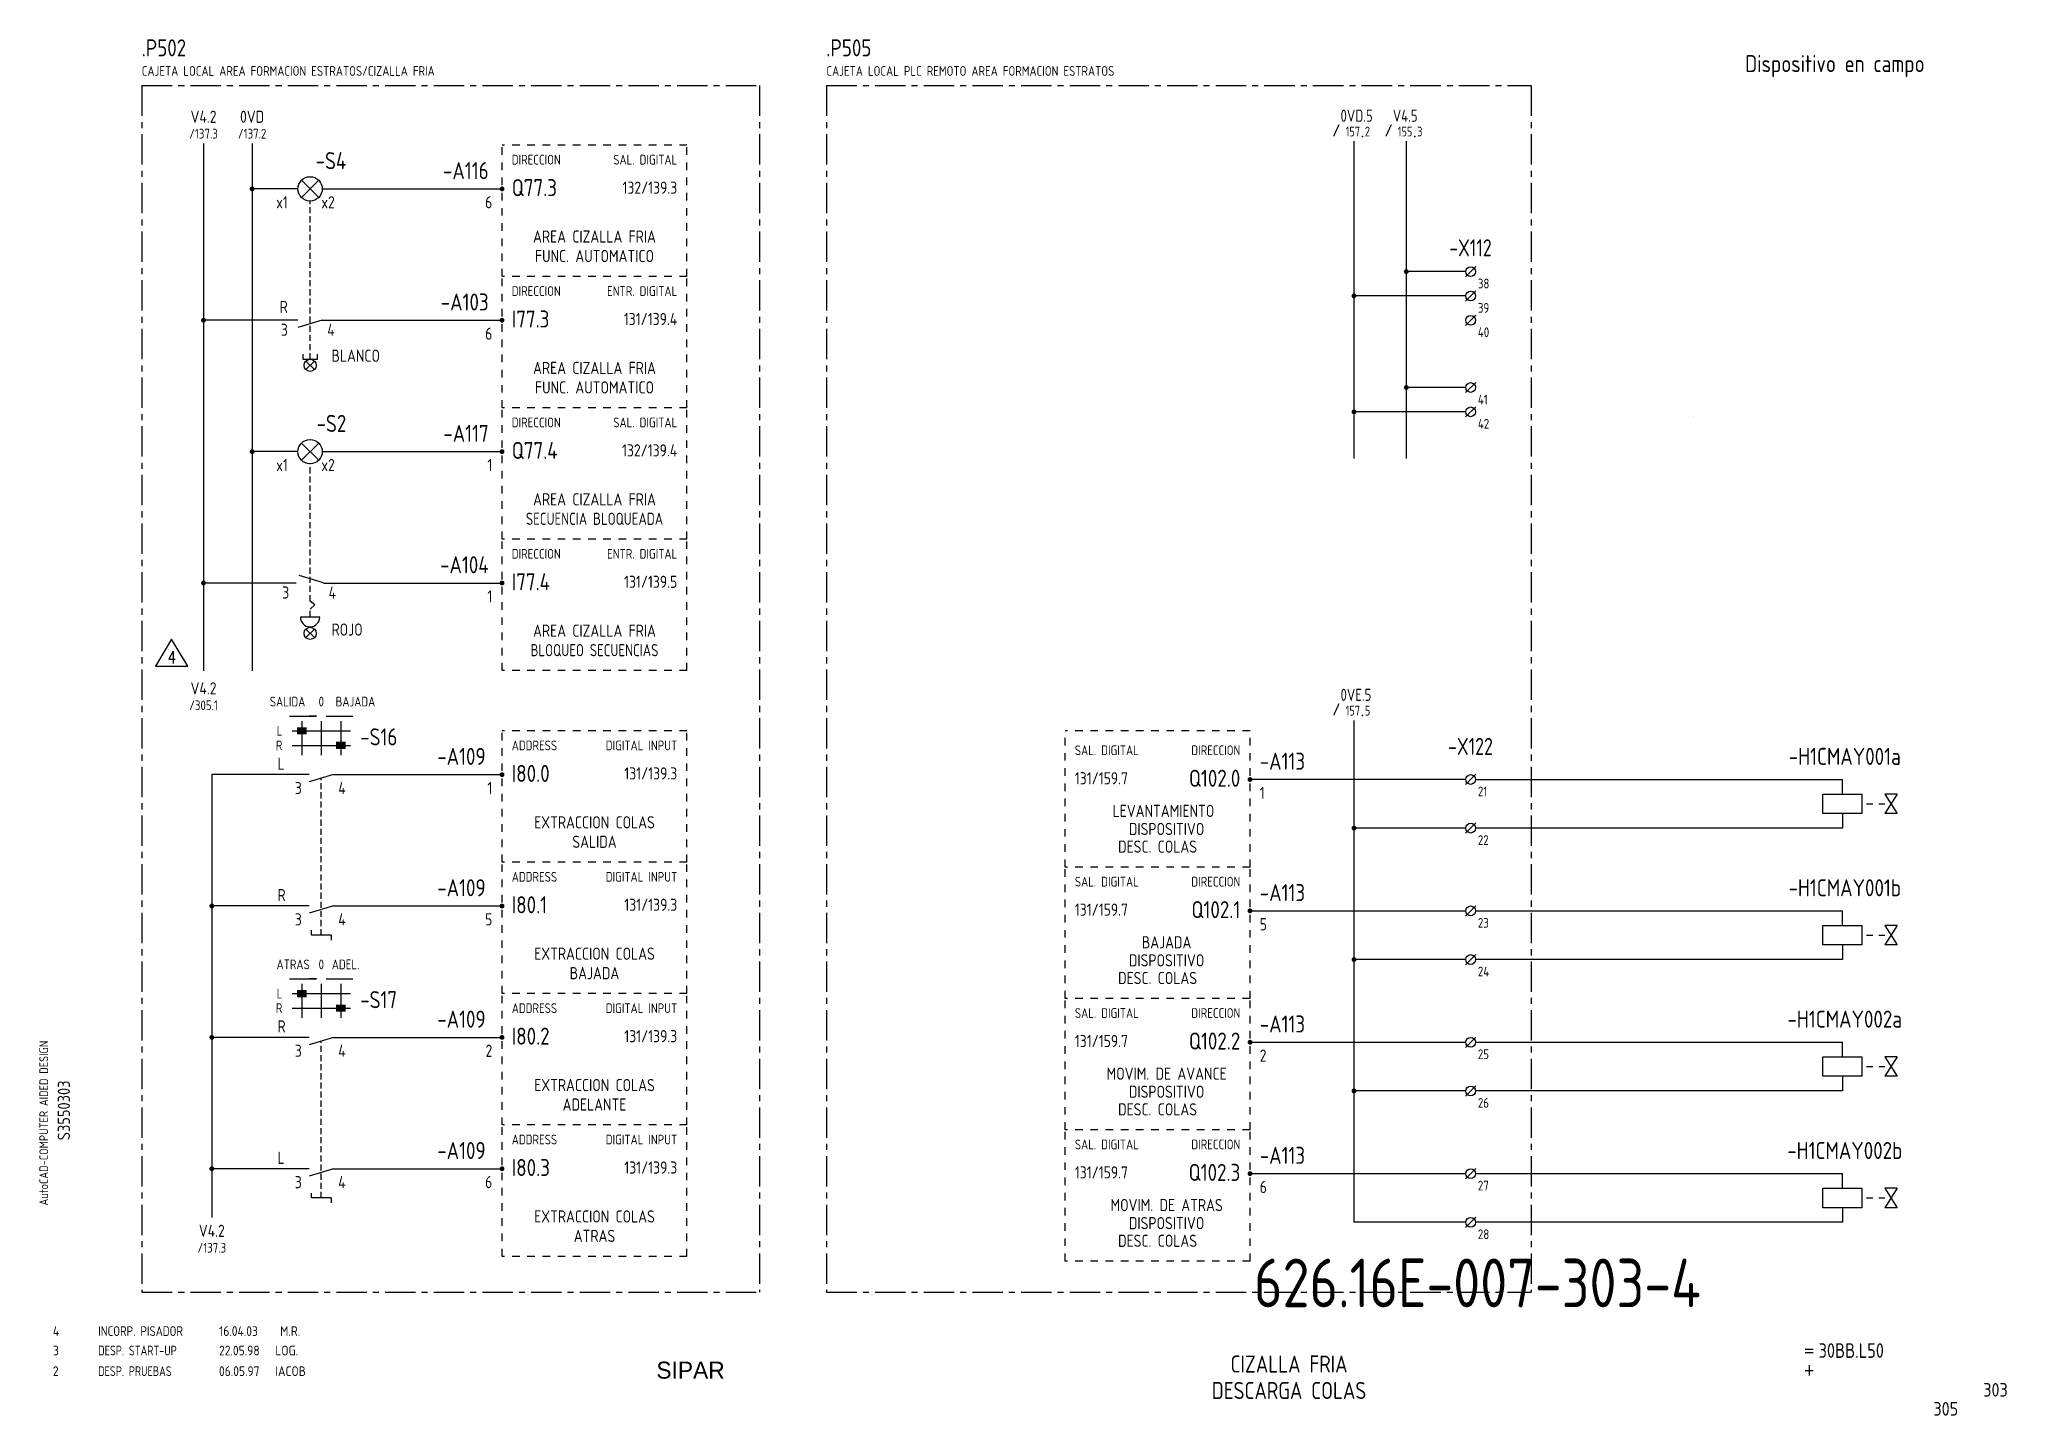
# Model space of a CAD drawing. Extents: x 10 to 414, y 6 to 288.
import ezdxf
from ezdxf.enums import TextEntityAlignment as Align

# ---------------------------------------------------------------- set-up
doc = ezdxf.new("R2010")
doc.units = 0
doc.header["$LTSCALE"] = 5
doc.header["$MEASUREMENT"] = 0
doc.header["$PDSIZE"] = -2
for name, pattern in [('CENTER', [2, 1.25, -0.25, 0.25, -0.25]), ('HIDDEN', [0.375, 0.25, -0.125]), ('HIDDEN1', [0.625, 0.3125, -0.3125])]:
    doc.linetypes.add(name, pattern=pattern)
doc.layers.get('0').update_dxf_attribs({"linetype": 'CONTINUOUS'})
for name, color, linetype in [('3', 3, 'CONTINUOUS'), ('CART', 7, 'CONTINUOUS'), ('TEXTO', 7, 'CONTINUOUS')]:
    doc.layers.add(name, color=color, linetype=linetype)
doc.styles.add('DIN', font='DIN.shx', dxfattribs={"width": 0.85})
doc.styles.add('ISO', font='DIN', dxfattribs={"width": 0.8})
doc.styles.add('N', font='ROMANS', dxfattribs={"width": 0.85, "height": 3})
doc.styles.add('ROMANS', font='ROMANS.shx', dxfattribs={"width": 0.85, "height": 2.7})
doc.styles.add('SIMPLEX', font='SIMPLEX', dxfattribs={"width": 0.85})
doc.styles.add('X', font='UNIV.SHX', dxfattribs={"height": 3.5})

# ---------------------------------------------------------------- blocks, each defined once
blk = doc.blocks.new('CEI1076')
blk.add_point((-3.5, -1))
at = {"style": 'ISO'}
blk.add_text('/', height=2.5, dxfattribs=at).set_placement((-8, -1), align=Align.RIGHT)
for tag, height, style, flags, p in [('FG', 2, 'ISO', 8, (-4, -1)), ('#LINEA', 2.5, 'SIMPLEX', 1, (13.5, -4))]:
    blk.add_attdef(tag, text='', height=height, dxfattribs=dict(style=style, flags=flags)).set_placement(p, align=Align.RIGHT)
for tag, p, height, style, flags in [('CAT', (-3, -1), 2, 'ISO', 8), ('PRES', (2.5, -8.5), 2.5, 'SIMPLEX', 9)]:
    blk.add_attdef(tag, p, '', height=height, dxfattribs=dict(style=style, flags=flags))
at = {"color": 7, "linetype": 'Continuous', "style": 'ISO'}
blk.add_attdef('NOME', (3.5, 1), '', height=2.5, dxfattribs=at)
blk = doc.blocks.new('NORMALE')
at = {"linetype": 'Continuous'}
blk.add_line((-1.06, -1.06), (1.06, 1.06), dxfattribs=at)
at = {"color": 7}
blk.add_circle((0, 0), 1, dxfattribs=at)
at = {"color": 7, "style": 'SIMPLEX', "flags": 9}
for tag, p in [('QUADRO', (-7.5, 4)), ('SEZIONE', (-7.5, 2.5)), ('NUMO', (-7.5, 1)), ('NUMM', (-7.5, -0.5)), ('NOTEM', (-7.5, -2)), ('NOTEV', (-7.5, -3.5)), ('UTENZA', (-7.5, -5)), ('RIP', (-7.5, -6.5)), ('RAGGIO', (-7.5, -8))]:
    blk.add_attdef(tag, p, '', height=1, dxfattribs=at)
at = {"color": 3, "style": 'SIMPLEX', "flags": 8}
for tag, p in [('NUMI', (1.5, 0.5)), ('MORSETTIERA', (1.5, -2.5))]:
    blk.add_attdef(tag, p, '', height=2, dxfattribs=at)
blk = doc.blocks.new('NOTA')
at = {"color": 5, "linetype": 'Continuous'}
blk.add_line((0, 0), (0, 0), dxfattribs=at)
at = {"color": 3, "style": 'DIN', "width": 0.8}
blk.add_attdef('NOME', text='', height=3.5, dxfattribs=at).set_placement((0, 0), align=Align.MIDDLE)
at = {"color": 7, "style": 'SIMPLEX', "flags": 9}
for tag, p in [('TIPO', (-2.04, -5.14)), ('QUADRO', (-2.04, -7.64))]:
    blk.add_attdef(tag, p, '', height=1, dxfattribs=at)
blk = doc.blocks.new('B5-3')
at = {"linetype": 'Continuous', "const_width": 0.5}
blk.add_lwpolyline([(-0.25, 0, 1), (0.25, 0, 1)], format="xyb", close=True, dxfattribs=at)
blk = doc.blocks.new('REV2')
at = {"color": 3, "style": 'DIN'}
for s, width, p in [('2', 0.9, (12.45, 13.79)), ('DESP. PRUEBAS', 0.8, (21.76, 13.79)), ('06.05.97', 0.9, (46.59, 13.79)), ('IACOB', 0.9, (58.16, 13.79))]:
    blk.add_text(s, height=2, dxfattribs=dict(at, width=width)).set_placement(p)
blk = doc.blocks.new('DESP')
at = {"color": 3, "style": 'DIN'}
for s, width, p in [('3', 0.9, (7.45, 13.02)), ('DESP. START-UP', 0.8, (16.76, 13.02)), ('22.05.98', 0.9, (41.59, 13.02)), ('LOG.', 0.9, (53.16, 13.02))]:
    blk.add_text(s, height=2, dxfattribs=dict(at, width=width)).set_placement(p)
blk = doc.blocks.new('REV.')
at = {"layer": 'TEXTO', "color": 4}
blk.add_lwpolyline([(-0.04, 3.69), (-3.37, -1.81), (3.29, -1.81)], close=True, dxfattribs=at)
at = {"layer": 'TEXTO', "style": 'ROMANS', "width": 0.8}
blk.add_attdef('REV.', text='', height=2.5, dxfattribs=at).set_placement((0, 0), align=Align.MIDDLE_CENTER)

msp = doc.modelspace()

# ---------------------------------------------------------------- linework, layer by layer
at = {"color": 3, "linetype": 'CENTER'}
for p, q in [((30.72, 279), (157.69, 279)), ((30.72, 279), (30.72, 31)), ((157.69, 279), (157.69, 31)), ((171.42, 279), (171.42, 31)), ((171.42, 279), (316.27, 279)), ((316.27, 279), (316.27, 31)), ((30.72, 31), (157.69, 31)), ((171.42, 31), (316.27, 31))]:
    msp.add_line(p, q, dxfattribs=at)
at = {"linetype": 'Continuous'}
for p, q in [((43.4, 267.1), (43.4, 158.74)), ((53.4, 267.1), (53.4, 158.74)), ((63.55, 256), (67.08, 259.53)), ((67.08, 256), (63.55, 259.53)), ((64.43, 220.63), (66.2, 222.39)), ((66.2, 220.63), (64.43, 222.39)), ((63.55, 202), (67.08, 205.53)), ((67.08, 202), (63.55, 205.53)), ((67.31, 169.77), (63.31, 169.77)), ((66.2, 165.54), (64.43, 167.31)), ((64.43, 165.54), (66.2, 167.31)), ((380.21, 133.39), (380.21, 136.39)), ((376.21, 133.39), (384.21, 133.39)), ((376.21, 129.39), (376.21, 133.39)), ((384.21, 129.39), (376.21, 129.39)), ((380.21, 129.39), (380.21, 126.39)), ((384.21, 133.39), (384.21, 129.39)), ((391.46, 133.39), (388.96, 129.39)), ((388.96, 133.39), (391.46, 129.39)), ((391.46, 133.39), (388.96, 133.39)), ((391.46, 129.39), (388.96, 129.39)), ((380.21, 106.39), (380.21, 109.39)), ((65.61, 104.39), (65.61, 105.39)), ((376.21, 106.39), (384.21, 106.39)), ((376.21, 102.39), (376.21, 106.39)), ((384.21, 106.39), (384.21, 102.39)), ((388.96, 106.39), (391.46, 102.39)), ((391.46, 106.39), (388.96, 102.39)), ((391.46, 106.39), (388.96, 106.39)), ((69.61, 104.39), (65.61, 104.39)), ((69.61, 104.39), (69.61, 103.39)), ((384.21, 102.39), (376.21, 102.39)), ((380.21, 102.39), (380.21, 99.39)), ((391.46, 102.39), (388.96, 102.39)), ((380.21, 79.39), (380.21, 82.39)), ((376.21, 79.39), (384.21, 79.39)), ((376.21, 75.39), (376.21, 79.39)), ((384.21, 79.39), (384.21, 75.39)), ((388.96, 79.39), (391.46, 75.39)), ((391.46, 79.39), (388.96, 75.39)), ((391.46, 79.39), (388.96, 79.39)), ((384.21, 75.39), (376.21, 75.39)), ((380.21, 75.39), (380.21, 72.39)), ((391.46, 75.39), (388.96, 75.39)), ((380.21, 52.39), (380.21, 55.39)), ((65.61, 50.39), (65.61, 51.39)), ((69.61, 50.39), (65.61, 50.39)), ((69.61, 50.39), (69.61, 49.39)), ((376.21, 52.39), (384.21, 52.39)), ((376.21, 48.39), (376.21, 52.39)), ((384.21, 52.39), (384.21, 48.39)), ((388.96, 52.39), (391.46, 48.39)), ((391.46, 52.39), (388.96, 48.39)), ((391.46, 52.39), (388.96, 52.39)), ((384.21, 48.39), (376.21, 48.39)), ((380.21, 48.39), (380.21, 45.39)), ((391.46, 48.39), (388.96, 48.39))]:
    msp.add_line(p, q, dxfattribs=at)
for p, q in [((279.84, 267.55), (279.84, 202.37)), ((290.59, 267.55), (290.59, 202.37)), ((62.81, 257.77), (53.4, 257.77)), ((67.81, 257.77), (72.81, 257.77)), ((72.81, 257.77), (104.76, 257.77)), ((302.81, 240.77), (290.59, 240.77)), ((302.81, 235.77), (279.84, 235.77)), ((62.81, 230.77), (43.4, 230.77)), ((67.81, 230.77), (62.81, 229.27)), ((67.81, 230.77), (72.81, 230.77)), ((72.81, 230.77), (104.76, 230.77)), ((63.81, 223.77), (63.81, 222.77)), ((63.81, 222.77), (66.81, 222.77)), ((66.81, 222.77), (66.81, 223.77)), ((302.81, 216.95), (290.59, 216.95)), ((302.81, 211.95), (279.84, 211.95)), ((62.81, 203.77), (53.4, 203.77)), ((67.81, 203.77), (72.81, 203.77)), ((72.81, 203.77), (104.76, 203.77)), ((68.09, 176.8), (63.09, 178.3)), ((62.42, 176.77), (43.4, 176.77)), ((68.09, 176.77), (104.76, 176.77)), ((66.31, 172.27), (65.31, 173.05)), ((65.31, 171.36), (66.31, 172.27)), ((61.11, 149.39), (66.61, 149.39)), ((61.61, 146.39), (73.61, 146.39)), ((63.61, 148.39), (63.61, 141.39)), ((67.61, 148.39), (67.61, 141.39)), ((68.61, 149.39), (74.11, 149.39)), ((71.61, 148.39), (71.61, 141.39)), ((279.84, 148.54), (279.84, 45.39)), ((61.61, 143.39), (73.61, 143.39)), ((45.11, 137.39), (45.11, 46.39)), ((65.11, 137.39), (45.11, 137.39)), ((70.11, 137.39), (65.11, 135.89)), ((70.11, 137.39), (94.11, 137.39)), ((76.11, 137.39), (104.76, 137.39)), ((302.81, 136.39), (258.48, 136.39)), ((304.81, 136.39), (380.21, 136.39)), ((385.21, 131.39), (386.46, 131.39)), ((387.71, 131.39), (388.96, 131.39)), ((302.81, 126.39), (279.84, 126.39)), ((380.21, 126.39), (304.81, 126.39)), ((65.11, 110.39), (45.11, 110.39)), ((70.11, 110.39), (65.11, 108.89)), ((70.11, 110.39), (94.11, 110.39)), ((76.11, 110.39), (104.76, 110.39)), ((258.48, 109.39), (302.81, 109.39)), ((304.81, 109.39), (380.21, 109.39)), ((385.21, 104.39), (386.46, 104.39)), ((387.71, 104.39), (388.96, 104.39)), ((302.81, 99.39), (279.84, 99.39)), ((380.21, 99.39), (304.81, 99.39)), ((61.11, 95.39), (66.61, 95.39)), ((63.61, 94.39), (63.61, 87.39)), ((67.61, 94.39), (67.61, 87.39)), ((68.61, 95.39), (74.11, 95.39)), ((71.61, 94.39), (71.61, 87.39)), ((61.61, 92.39), (73.61, 92.39)), ((61.61, 89.39), (73.61, 89.39)), ((65.11, 83.39), (45.11, 83.39)), ((70.11, 83.39), (65.11, 81.89)), ((70.11, 83.39), (94.11, 83.39)), ((76.11, 83.39), (104.76, 83.39)), ((258.48, 82.39), (302.81, 82.39)), ((304.81, 82.39), (380.21, 82.39)), ((385.21, 77.39), (386.46, 77.39)), ((387.71, 77.39), (388.96, 77.39)), ((302.81, 72.39), (279.84, 72.39)), ((380.21, 72.39), (304.81, 72.39)), ((65.11, 56.39), (45.11, 56.39)), ((70.11, 56.39), (65.11, 54.89)), ((70.11, 56.39), (94.11, 56.39)), ((76.11, 56.39), (104.76, 56.39)), ((258.48, 55.39), (302.81, 55.39)), ((304.81, 55.39), (380.21, 55.39)), ((385.21, 50.39), (386.46, 50.39)), ((387.71, 50.39), (388.96, 50.39)), ((302.81, 45.39), (279.84, 45.39)), ((380.21, 45.39), (304.81, 45.39))]:
    msp.add_line(p, q)
at = {"linetype": 'HIDDEN1'}
for p, q in [((142.76, 266.77), (104.76, 266.77)), ((104.76, 239.77), (104.76, 266.77)), ((142.76, 239.77), (142.76, 266.77)), ((104.76, 212.77), (104.76, 239.77)), ((142.76, 239.77), (104.76, 239.77)), ((142.76, 239.77), (104.76, 239.77)), ((142.76, 212.77), (142.76, 239.77)), ((142.76, 212.77), (104.76, 212.77)), ((104.76, 185.77), (104.76, 212.77)), ((142.76, 185.77), (142.76, 212.77)), ((142.76, 185.77), (104.76, 185.77)), ((142.76, 185.77), (104.76, 185.77)), ((104.76, 158.77), (104.76, 185.77)), ((142.76, 158.77), (142.76, 185.77)), ((142.76, 158.77), (104.76, 158.77)), ((104.76, 119.39), (104.76, 146.39)), ((142.76, 146.39), (104.76, 146.39)), ((142.76, 119.39), (142.76, 146.39)), ((258.48, 146.39), (220.48, 146.39)), ((220.48, 118.39), (220.48, 145.39)), ((258.48, 118.39), (258.48, 145.39)), ((142.76, 119.39), (104.76, 119.39)), ((104.76, 92.39), (104.76, 119.39)), ((142.76, 92.39), (142.76, 119.39)), ((258.48, 118.39), (220.48, 118.39)), ((220.48, 91.39), (220.48, 118.39)), ((258.48, 91.39), (258.48, 118.39)), ((104.76, 65.39), (104.76, 92.39)), ((142.76, 92.39), (104.76, 92.39)), ((142.76, 92.39), (104.76, 92.39)), ((142.76, 65.39), (142.76, 92.39)), ((258.48, 91.39), (220.48, 91.39)), ((220.48, 64.39), (220.48, 91.39)), ((258.48, 64.39), (258.48, 91.39)), ((142.76, 65.39), (104.76, 65.39)), ((104.76, 38.39), (104.76, 65.39)), ((142.76, 38.39), (142.76, 65.39)), ((258.48, 64.39), (220.48, 64.39)), ((220.48, 37.39), (220.48, 64.39)), ((258.48, 37.39), (258.48, 64.39)), ((142.76, 38.39), (104.76, 38.39)), ((258.48, 37.39), (220.48, 37.39))]:
    msp.add_line(p, q, dxfattribs=at)
at = {"linetype": 'HIDDEN'}
for p, q in [((65.31, 222.76), (65.31, 255.27)), ((65.31, 173.05), (65.31, 201.27)), ((65.31, 169.77), (65.31, 171.36)), ((65.31, 169.77), (65.31, 171.36)), ((67.61, 104.39), (67.61, 136.64)), ((67.61, 50.39), (67.61, 82.64))]:
    msp.add_line(p, q, dxfattribs=at)
at = {"color": 5, "linetype": 'Continuous'}
msp.add_line((349.58, 211.05), (349.58, 211.05), dxfattribs=at)
at = {"linetype": 'Continuous', "const_width": 0.5}
for points in [[(290.34, 240.77, 1), (290.84, 240.77, 1)], [(279.59, 235.77, 1), (280.09, 235.77, 1)], [(290.34, 216.95, 1), (290.84, 216.95, 1)], [(279.59, 211.95, 1), (280.09, 211.95, 1)]]:
    msp.add_lwpolyline(points, format="xyb", close=True, dxfattribs=at)
at = {"const_width": 1.5}
for points in [[(62.61, 146.39), (64.61, 146.39)], [(70.61, 143.39), (72.61, 143.39)], [(62.61, 92.39), (64.61, 92.39)], [(70.61, 89.39), (72.61, 89.39)]]:
    msp.add_lwpolyline(points, dxfattribs=at)
for points in [[(66.61, 149.39), (65.11, 149.39)], [(68.61, 149.39), (70.11, 149.39)], [(66.61, 95.39), (65.11, 95.39)], [(68.61, 95.39), (70.11, 95.39)]]:
    msp.add_lwpolyline(points)
at = {"const_width": 0.5}
for points in [[(279.59, 126.39, 1), (280.09, 126.39, 1)], [(44.86, 110.39, 1), (45.36, 110.39, 1)], [(279.59, 99.39, 1), (280.09, 99.39, 1)], [(44.86, 83.39, 1), (45.36, 83.39, 1)], [(279.59, 72.39, 1), (280.09, 72.39, 1)], [(44.86, 56.39, 1), (45.36, 56.39, 1)]]:
    msp.add_lwpolyline(points, format="xyb", close=True, dxfattribs=at)
for centre in [(65.31, 257.77), (65.31, 203.77)]:
    msp.add_circle(centre, 2.5)
at = {"linetype": 'Continuous'}
for centre in [(65.31, 221.51), (65.31, 166.42)]:
    msp.add_circle(centre, 1.25, dxfattribs=at)
msp.add_arc((65.31, 169.77), 2, 180, 0)

# ---------------------------------------------------------------- block references
ref = msp.add_blockref('CEI1076', (285.08, 269.55))
ref.add_attrib('NOME', '0VD.5', (277.08, 271.55), dxfattribs={"color": 7, "linetype": 'Continuous', "height": 2.5, "style": 'DIN', "width": 0.8})
ref.add_attrib('FG', '157', dxfattribs={"height": 2, "style": 'DIN', "width": 0.8, "flags": 8}).set_placement((281.08, 268.55), align=Align.RIGHT)
ref.add_attrib('CAT', '2', (282.08, 268.55), dxfattribs={"height": 2, "style": 'DIN', "width": 0.8, "flags": 8})
ref = msp.add_blockref('CEI1076', (295.83, 269.55))
ref.add_attrib('NOME', 'V4.5', (287.83, 271.55), dxfattribs={"color": 7, "linetype": 'Continuous', "height": 2.5, "style": 'DIN', "width": 0.8})
ref.add_attrib('FG', '155', dxfattribs={"height": 2, "style": 'DIN', "width": 0.8, "flags": 8}).set_placement((291.83, 268.55), align=Align.RIGHT)
ref.add_attrib('CAT', '3', (292.83, 268.55), dxfattribs={"height": 2, "style": 'DIN', "width": 0.8, "flags": 8})
for p in [(53.4, 257.77), (104.76, 257.77), (43.4, 230.77), (104.76, 230.77), (53.4, 203.77), (104.76, 203.77), (43.4, 176.77), (104.76, 176.77), (104.76, 137.39), (258.48, 136.39), (104.76, 110.39), (258.48, 109.39), (104.76, 83.39), (258.48, 82.39), (104.76, 56.39), (258.48, 55.39)]:
    msp.add_blockref('B5-3', p)
for name, p, values in [('NOTA', (303.79, 245.66), {'NOME': '-X112'}), ('REV.', (36.9, 161.51), {'REV.': '4'}), ('NOTA', (303.79, 143.19), {'NOME': '-X122'})]:
    msp.add_blockref(name, p).add_auto_attribs(values)
at = {"color": 3, "linetype": 'Continuous'}
ref = msp.add_blockref('NORMALE', (303.81, 240.77), dxfattribs=at)
ref.add_attrib('NUMI', '38', (305.31, 237.31), dxfattribs={"color": 7, "height": 2, "style": 'DIN', "width": 0.85, "flags": 8})
ref = msp.add_blockref('NORMALE', (303.81, 235.77), dxfattribs=at)
ref.add_attrib('NUMI', '39', (305.31, 232.31), dxfattribs={"color": 7, "height": 2, "style": 'DIN', "width": 0.85, "flags": 8})
ref = msp.add_blockref('NORMALE', (303.81, 230.77), dxfattribs=at)
ref.add_attrib('NUMI', '40', (305.31, 227.31), dxfattribs={"color": 7, "height": 2, "style": 'DIN', "width": 0.85, "flags": 8})
ref = msp.add_blockref('NORMALE', (303.81, 216.95), dxfattribs=at)
ref.add_attrib('NUMI', '41', (305.31, 213.49), dxfattribs={"color": 7, "height": 2, "style": 'DIN', "width": 0.85, "flags": 8})
ref = msp.add_blockref('NORMALE', (303.81, 211.95), dxfattribs=at)
ref.add_attrib('NUMI', '42', (305.31, 208.49), dxfattribs={"color": 7, "height": 2, "style": 'DIN', "width": 0.85, "flags": 8})
ref = msp.add_blockref('CEI1076', (285.08, 150.54))
ref.add_attrib('NOME', '0VE.5', (277.08, 152.54), dxfattribs={"color": 7, "linetype": 'Continuous', "height": 2.5, "style": 'DIN', "width": 0.8})
ref.add_attrib('FG', '157', dxfattribs={"height": 2, "style": 'DIN', "width": 0.8, "flags": 8}).set_placement((281.08, 149.54), align=Align.RIGHT)
ref.add_attrib('CAT', '5', (282.08, 149.54), dxfattribs={"height": 2, "style": 'DIN', "width": 0.8, "flags": 8})
ref = msp.add_blockref('NORMALE', (303.81, 136.39), dxfattribs=at)
ref.add_attrib('NUMI', '21', (305.31, 132.93), dxfattribs={"color": 7, "height": 2, "style": 'DIN', "width": 0.85, "flags": 8})
ref = msp.add_blockref('NORMALE', (303.81, 126.39), dxfattribs=at)
ref.add_attrib('NUMI', '22', (305.31, 122.93), dxfattribs={"color": 7, "height": 2, "style": 'DIN', "width": 0.85, "flags": 8})
ref = msp.add_blockref('NORMALE', (303.81, 109.39), dxfattribs=at)
ref.add_attrib('NUMI', '23', (305.31, 105.93), dxfattribs={"color": 7, "height": 2, "style": 'DIN', "width": 0.85, "flags": 8})
ref = msp.add_blockref('NORMALE', (303.81, 99.39), dxfattribs=at)
ref.add_attrib('NUMI', '24', (305.31, 95.93), dxfattribs={"color": 7, "height": 2, "style": 'DIN', "width": 0.85, "flags": 8})
ref = msp.add_blockref('NORMALE', (303.81, 82.39), dxfattribs=at)
ref.add_attrib('NUMI', '25', (305.31, 78.93), dxfattribs={"color": 7, "height": 2, "style": 'DIN', "width": 0.85, "flags": 8})
ref = msp.add_blockref('NORMALE', (303.81, 72.39), dxfattribs=at)
ref.add_attrib('NUMI', '26', (305.31, 68.93), dxfattribs={"color": 7, "height": 2, "style": 'DIN', "width": 0.85, "flags": 8})
ref = msp.add_blockref('NORMALE', (303.81, 55.39), dxfattribs=at)
ref.add_attrib('NUMI', '27', (305.31, 51.93), dxfattribs={"color": 7, "height": 2, "style": 'DIN', "width": 0.85, "flags": 8})
ref = msp.add_blockref('NORMALE', (303.81, 45.39), dxfattribs=at)
ref.add_attrib('NUMI', '28', (305.31, 41.93), dxfattribs={"color": 7, "height": 2, "style": 'DIN', "width": 0.85, "flags": 8})
at = {"linetype": 'Continuous'}
for name, p in [('DESP', (5.01, 5.01)), ('REV2', (0, 0))]:
    msp.add_blockref(name, p, dxfattribs=at)

# ---------------------------------------------------------------- texts
at = {"color": 3, "style": 'DIN'}
for s, height, width, p in [('.P502', 3.5, 0.85, (30.72, 285)), ('.P505', 3.5, 0.85, (171.42, 285)), ('Q77.3', 3.5, 0.85, (106.76, 256.27)), ('I77.3', 3.5, 0.85, (106.76, 229.27)), ('Q77.4', 3.5, 0.85, (106.76, 202.27)), ('I77.4', 3.5, 0.85, (106.76, 175.27)), ('I80.0', 3.5, 0.85, (106.76, 135.89)), ('I80.1', 3.5, 0.85, (106.76, 108.89)), ('I80.2', 3.5, 0.85, (106.76, 81.89)), ('I80.3', 3.5, 0.85, (106.76, 54.89)), ('4', 2, 0.9, (12.46, 22.03)), ('INCORP. PISADOR', 2, 0.85, (21.78, 22.03)), ('16.04.03', 2, 0.9, (46.61, 22.03)), ('M.R.', 2, 0.9, (59.17, 22.03))]:
    msp.add_text(s, height=height, dxfattribs=dict(at, width=width)).set_placement(p)
at = {"color": 2, "style": 'DIN', "width": 0.85}
msp.add_text('Dispositivo en campo', height=3.5, dxfattribs=at).set_placement((378.68, 281.76), align=Align.CENTER)
at = {"style": 'DIN', "width": 0.85}
for s, height, p in [('CAJETA LOCAL AREA FORMACION ESTRATOS/CIZALLA FRIA', 2, (30.72, 281)), ('CAJETA LOCAL PLC REMOTO AREA FORMACION ESTRATOS', 2, (171.42, 281)), ('BLANCO', 2.5, (69.72, 222.23)), ('ROJO', 2.5, (69.72, 165.95)), ('131/159.7', 2.5, (222.48, 135.39)), ('1', 2.5, (260.48, 132.39)), ('131/159.7', 2.5, (222.48, 108.39)), ('5', 2.5, (260.48, 105.39)), ('131/159.7', 2.5, (222.48, 81.39)), ('2', 2.5, (260.48, 78.39)), ('131/159.7', 2.5, (222.48, 54.39)), ('6', 2.5, (260.48, 51.39))]:
    msp.add_text(s, height=height, dxfattribs=at).set_placement(p)
at = {"style": 'DIN'}
for s, height, width, p in [('V4.2', 2.5, 0.85, (43.41, 271.34)), ('0VD', 2.5, 0.85, (53.4, 271.34)), ('/137.3', 2, 0.85, (43.41, 268.11)), ('/137.2', 2, 0.85, (53.4, 268.11)), ('AREA CIZALLA FRIA', 2.5, 0.85, (123.76, 246.72)), ('FUNC. AUTOMATICO', 2.5, 0.85, (123.76, 242.72)), ('AREA CIZALLA FRIA', 2.5, 0.85, (123.76, 219.72)), ('FUNC. AUTOMATICO', 2.5, 0.85, (123.76, 215.72)), ('AREA CIZALLA FRIA', 2.5, 0.85, (123.76, 192.72)), ('SECUENCIA BLOQUEADA', 2.5, 0.8, (123.76, 188.72)), ('AREA CIZALLA FRIA', 2.5, 0.85, (123.76, 165.72)), ('BLOQUEO SECUENCIAS', 2.5, 0.8, (123.76, 161.72)), ('V4.2', 2.5, 0.85, (43.41, 153.87)), ('/305.1', 2, 0.85, (43.41, 150.64)), ('LEVANTAMIENTO ', 2.5, 0.85, (241.34, 128.68)), ('EXTRACCION COLAS', 2.5, 0.85, (123.76, 126.34)), ('DISPOSITIVO', 2.5, 0.85, (241.34, 124.97)), ('SALIDA', 2.5, 0.85, (123.76, 122.34)), ('DESC. COLAS', 2.5, 0.85, (239.48, 121.34)), ('EXTRACCION COLAS', 2.5, 0.85, (123.76, 99.34)), ('BAJADA', 2.5, 0.85, (241.34, 101.68)), ('BAJADA', 2.5, 0.85, (123.76, 95.34)), ('DISPOSITIVO', 2.5, 0.85, (241.34, 97.97)), ('DESC. COLAS', 2.5, 0.85, (239.48, 94.34)), ('MOVIM. DE AVANCE', 2.5, 0.85, (241.34, 74.68)), ('EXTRACCION COLAS', 2.5, 0.85, (123.76, 72.34)), ('DISPOSITIVO', 2.5, 0.85, (241.34, 70.97)), ('ADELANTE', 2.5, 0.85, (123.76, 68.34)), ('DESC. COLAS', 2.5, 0.85, (239.48, 67.34)), ('MOVIM. DE ATRAS', 2.5, 0.85, (241.34, 47.68)), ('V4.2', 2.5, 0.85, (45.11, 42.39)), ('EXTRACCION COLAS', 2.5, 0.85, (123.76, 45.34)), ('DISPOSITIVO', 2.5, 0.85, (241.34, 43.97)), ('/137.3', 2, 0.85, (45.11, 39.15)), ('ATRAS', 2.5, 0.85, (123.76, 41.34)), ('DESC. COLAS', 2.5, 0.85, (239.48, 40.34))]:
    msp.add_text(s, height=height, dxfattribs=dict(at, width=width)).set_placement(p, align=Align.CENTER)
at = {"color": 3, "style": 'DIN', "width": 0.85}
for s, p in [('-S4', (72.75, 261.82)), ('-A116', (102.01, 259.77)), ('-A103', (102.01, 232.77)), ('-S2', (72.75, 207.82)), ('-A117', (102.01, 205.77)), ('-A104', (102.01, 178.77)), ('-A109', (101.39, 139.39)), ('-A109', (101.39, 112.39)), ('-A109', (101.39, 85.39)), ('-A109', (101.39, 58.39))]:
    msp.add_text(s, height=3.5, dxfattribs=at).set_placement(p, align=Align.RIGHT)
at = {"color": 1, "style": 'DIN', "width": 0.85}
for s, p in [('DIRECCION', (106.76, 262.77)), ('DIRECCION', (106.76, 235.77)), ('DIRECCION', (106.76, 208.77)), ('DIRECCION', (106.76, 181.77)), ('ADDRESS', (106.76, 142.39)), ('SAL. DIGITAL', (222.48, 141.39)), ('ADDRESS', (106.76, 115.39)), ('SAL. DIGITAL', (222.48, 114.39)), ('ADDRESS', (106.76, 88.39)), ('SAL. DIGITAL', (222.48, 87.39)), ('ADDRESS', (106.76, 61.39)), ('SAL. DIGITAL', (222.48, 60.39))]:
    msp.add_text(s, height=2, dxfattribs=at).set_placement(p)
at = {"color": 1, "linetype": 'Continuous', "style": 'DIN', "width": 0.85}
for p in [(140.76, 262.77), (140.76, 208.77)]:
    msp.add_text('SAL. DIGITAL', height=2, dxfattribs=at).set_placement(p, align=Align.RIGHT)
at = {"style": 'DIN', "width": 0.85}
for s, p in [('132/139.3', (140.76, 256.77)), ('x1', (60.74, 253.77)), ('x2', (70.38, 253.77)), ('6', (102.76, 253.77)), ('R', (60.74, 232.27)), ('131/139.4', (140.76, 229.77)), ('3', (60.74, 227.56)), ('4', (70.38, 227.56)), ('6', (102.76, 226.77)), ('x1', (60.74, 199.77)), ('x2', (70.38, 199.77)), ('1', (102.76, 199.77)), ('132/139.4', (140.76, 202.77)), ('131/139.5', (140.76, 175.77)), ('3', (61.02, 173.56)), ('4', (70.65, 173.56)), ('1', (102.76, 172.77)), ('131/139.3', (140.76, 136.39)), ('1', (102.76, 133.39)), ('131/139.3', (140.76, 109.39)), ('5', (102.76, 106.39)), ('2', (102.76, 79.39)), ('131/139.3', (140.76, 82.39)), ('131/139.3', (140.76, 55.39)), ('6', (102.76, 52.39))]:
    msp.add_text(s, height=2.5, dxfattribs=at).set_placement(p, align=Align.RIGHT)
at = {"color": 1, "style": 'DIN', "width": 0.85}
for s, p in [('ENTR. DIGITAL', (140.76, 235.77)), ('ENTR. DIGITAL', (140.76, 181.77)), ('L', (59.61, 145.39)), ('R', (59.61, 142.39)), ('DIGITAL INPUT', (140.76, 142.39)), ('DIRECCION', (256.48, 141.39)), ('DIGITAL INPUT', (140.76, 115.39)), ('DIRECCION', (256.48, 114.39)), ('L', (59.61, 91.39)), ('R', (59.61, 88.39)), ('DIGITAL INPUT', (140.76, 88.39)), ('DIRECCION', (256.48, 87.39)), ('DIGITAL INPUT', (140.76, 61.39)), ('DIRECCION', (256.48, 60.39))]:
    msp.add_text(s, height=2, dxfattribs=at).set_placement(p, align=Align.RIGHT)
for s, p in [('SALIDA', (60.68, 151.39)), ('0', (67.61, 151.39)), ('BAJADA', (74.63, 151.39)), ('ATRAS', (61.83, 97.39)), ('0', (67.61, 97.39)), ('ADEL.', (72.61, 97.39))]:
    msp.add_text(s, height=2, dxfattribs=at).set_placement(p, align=Align.CENTER)
at = {"color": 3, "style": 'DIN', "width": 0.85}
for s, p in [('-H1CMAY001a', (380.71, 139.39)), ('-H1CMAY001b', (380.71, 112.39)), ('-H1CMAY002a', (380.71, 85.39)), ('-H1CMAY002b', (380.71, 58.39))]:
    msp.add_text(s, height=3.5, dxfattribs=at).set_placement(p, align=Align.CENTER)
at = {"color": 7, "style": 'DIN', "width": 0.85}
for s, p in [('L', (58.61, 138.39)), ('4', (71.11, 133.39)), ('R', (58.61, 111.39)), ('4', (71.11, 106.39)), ('R', (58.61, 84.39)), ('4', (71.11, 79.39)), ('L', (58.61, 57.39)), ('4', (71.11, 52.39))]:
    msp.add_text(s, height=2.5, dxfattribs=at).set_placement(p)
for p in [(63.61, 133.39), (63.61, 106.39), (63.61, 79.39), (63.61, 52.39)]:
    msp.add_text('3', height=2.5, dxfattribs=at).set_placement(p, align=Align.RIGHT)
at = {"color": 2, "insert": (259.29, 37.92), "char_height": 10, "width": 111.0411, "attachment_point": 1, "style": 'DIN'}
msp.add_mtext('626.16E-007-303-4', dxfattribs=at)
at = {"layer": '3', "style": 'DIN', "width": 0.85}
for s, p in [('-S16', (75.61, 143.39)), ('-A113', (260.48, 138.39)), ('-A113 ', (260.48, 111.39)), ('-S17', (75.61, 89.39)), ('-A113  ', (260.48, 84.39)), ('-A113   ', (260.48, 57.39))]:
    msp.add_text(s, height=3.5, dxfattribs=at).set_placement(p)
for s, p in [('Q102.0', (256.48, 134.89)), ('Q102.1', (256.48, 107.89)), ('Q102.2', (256.48, 80.89)), ('Q102.3', (256.48, 53.89))]:
    msp.add_text(s, height=3.5, dxfattribs=at).set_placement(p, align=Align.RIGHT)
at = {"layer": '3', "color": 2, "style": 'DIN', "width": 0.85}
for s, p in [('CIZALLA FRIA', (266.5, 14.51)), ('DESCARGA COLAS', (266.5, 9.07))]:
    msp.add_text(s, height=3.5, dxfattribs=at).set_placement(p, align=Align.CENTER)
at = {"layer": 'CART', "color": 1, "style": 'DIN', "width": 0.9}
msp.add_text('AutoCAD-COMPUTER AIDED DESIGN', height=1.8, rotation=90, dxfattribs=at).set_placement((11.47, 48.84))
at = {"layer": 'CART', "color": 3, "style": 'N', "width": 0.85}
for s, p in [('=', (372.24, 17.91)), ('+', (372.24, 13.87))]:
    msp.add_text(s, height=2.5, dxfattribs=at).set_placement(p)
at = {"layer": 'CART', "color": 3, "style": 'DIN', "width": 0.9, "flags": 1}
msp.add_attdef('S3550303', text='', height=2.5, rotation=90, dxfattribs=at).set_placement((15.95, 68.38), align=Align.CENTER)
at = {"layer": 'CART', "color": 3, "style": 'DIN', "width": 0.85}
msp.add_attdef('30BB.L50', text='', height=3, dxfattribs=at).set_placement((375.33, 16.63), align=Align.BOTTOM_LEFT)
at = {"layer": 'CART', "color": 6, "style": 'X', "flags": 1}
msp.add_attdef('SIPAR', text='', height=3.5, dxfattribs=at).set_placement((143.5, 15), align=Align.MIDDLE)
at = {"layer": 'CART', "color": 2, "style": 'DIN', "width": 0.9, "flags": 1}
msp.add_attdef('303', text='', height=2.8, dxfattribs=at).set_placement((414.2, 9.56), align=Align.RIGHT)
at = {"layer": 'CART', "color": 7, "style": 'DIN', "width": 0.9, "flags": 1}
msp.add_attdef('305', (398.93, 5.65), '', height=2.8, dxfattribs=at)

doc.saveas('drawing.dxf')
